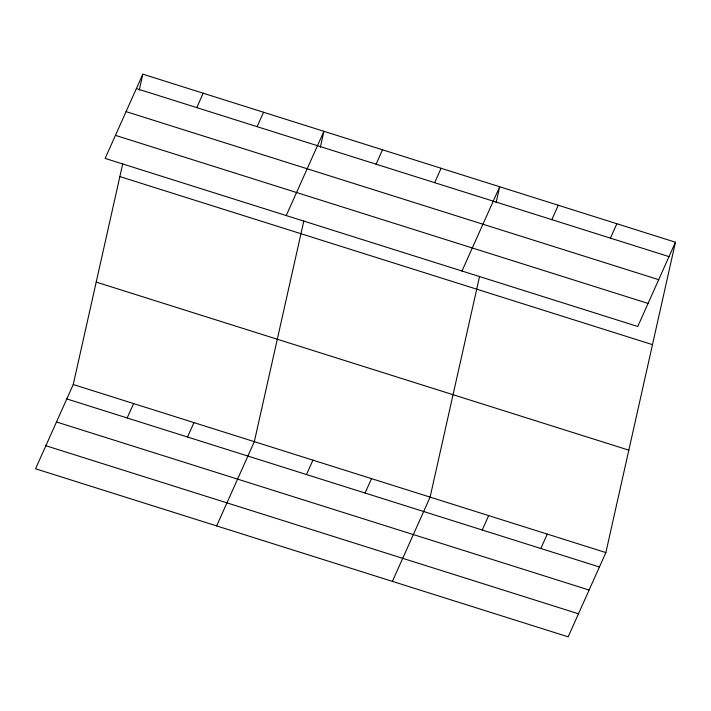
<?xml version="1.0" encoding="UTF-8"?>
<svg xmlns="http://www.w3.org/2000/svg" width="711" height="711" viewBox="0 0 711 711"><rect width="100%" height="100%" fill="white"/><g stroke="black" fill="none" stroke-linecap="round" stroke-linejoin="round"><path stroke-width="1.07" d="M675.45 242.22L637.758 326.482L105.139 158.42L142.831 74.166L675.45 242.22L605.861 552.58L568.169 636.834L35.55 468.78L73.242 384.518L122.736 163.779M139.24 90.164L142.831 74.166M303.828 220.917L254.334 441.655L216.642 525.918M320.332 147.301L323.923 131.304L286.231 215.566M479.587 276.375L430.093 497.122L392.401 581.376M496.1 202.768L499.682 186.762L461.999 271.024M196.751 107.61L203.195 93.212M257.115 126.656L263.559 112.258M127.162 417.961L133.606 403.564M187.526 437.007L193.97 422.61M376.066 164.188L382.509 149.79M434.661 182.674L441.096 168.276M306.477 474.548L312.92 460.141M365.063 493.034L371.506 478.636M551.834 219.646L558.277 205.248M610.42 238.132L616.864 223.734M482.245 530.006L488.679 515.608M540.831 548.492L547.274 534.094M136.388 88.564L669.007 256.618M126.078 111.618L658.697 279.672M115.458 135.366L648.068 303.428M119.866 176.577L652.485 344.639M96.207 282.098L628.826 450.161M73.242 384.518L605.861 552.58M66.798 398.915L599.417 566.978M56.489 421.97L589.108 590.032M45.86 445.726L578.478 613.78"/></g></svg>
